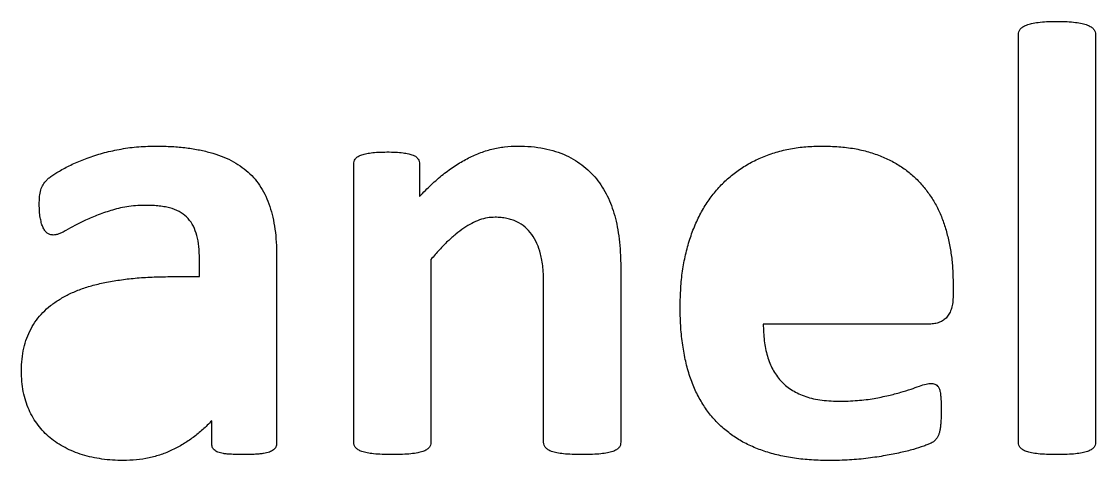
# Model space of a CAD drawing. Extents: x -125 to 125, y -250 to 250.
# Drawn here: x -61.69 to -43.38, y 185.55 to 193.03 of the extents above; entities that cross this region are included whole.
import ezdxf

# ---------------------------------------------------------------- set-up
doc = ezdxf.new("R2010")
doc.units = 0
doc.layers.get('0').update_dxf_attribs({"linetype": 'CONTINUOUS'})

msp = doc.modelspace()

# ---------------------------------------------------------------- linework, layer by layer
at = {"color": 7, "linetype": 'CONTINUOUS'}
for p, q in [((-44.691, 185.858), (-44.691, 192.804)), ((-43.376, 192.804), (-43.376, 185.858)), ((-56.021, 185.858), (-56.021, 190.594)), ((-54.899, 190.594), (-54.899, 190.047)), ((-58.652, 188.681), (-58.652, 188.978)), ((-57.336, 189.035), (-57.336, 185.844)), ((-54.706, 188.974), (-54.706, 185.857)), ((-51.469, 188.79), (-51.469, 185.86)), ((-59.116, 188.681), (-58.652, 188.681)), ((-52.784, 185.857), (-52.784, 188.531)), ((-45.804, 188.567), (-45.804, 188.354)), ((-46.205, 187.872), (-49.041, 187.872)), ((-58.444, 185.844), (-58.444, 186.222))]:
    msp.add_line(p, q, dxfattribs=at)
for points, knots in [([(-44.691, 192.804), (-44.689, 192.821), (-44.687, 192.855), (-44.66, 192.903), (-44.615, 192.943), (-44.547, 192.974), (-44.458, 193), (-44.343, 193.018), (-44.199, 193.031), (-44.092, 193.031), (-44.033, 193.031)], [0, 0, 0, 0, 0.067677, 0.134051, 0.21094, 0.304388, 0.426676, 0.577139, 0.768022, 1, 1, 1, 1]), ([(-44.033, 193.031), (-43.975, 193.031), (-43.869, 193.031), (-43.725, 193.018), (-43.609, 193.001), (-43.52, 192.973), (-43.452, 192.944), (-43.407, 192.903), (-43.38, 192.855), (-43.377, 192.821), (-43.376, 192.804)], [0, 0, 0, 0, 0.232012, 0.420841, 0.573386, 0.693694, 0.789029, 0.865929, 0.932313, 1, 1, 1, 1]), ([(-61.383, 189.908), (-61.382, 189.955), (-61.38, 190.04), (-61.364, 190.156), (-61.321, 190.251), (-61.268, 190.319), (-61.21, 190.37), (-61.151, 190.412), (-61.079, 190.458), (-60.961, 190.527), (-60.791, 190.615), (-60.558, 190.706), (-60.301, 190.791), (-60.02, 190.854), (-59.724, 190.899), (-59.521, 190.904), (-59.418, 190.907)], [0, 0, 0, 0, 0.059047, 0.104951, 0.145146, 0.186708, 0.211311, 0.241332, 0.276421, 0.317562, 0.41107, 0.514889, 0.627854, 0.747575, 0.87271, 1, 1, 1, 1]), ([(-59.418, 190.907), (-59.329, 190.906), (-59.157, 190.904), (-58.909, 190.884), (-58.682, 190.849), (-58.474, 190.802), (-58.284, 190.74), (-58.112, 190.665), (-57.959, 190.572), (-57.821, 190.466), (-57.702, 190.343), (-57.6, 190.204), (-57.515, 190.049), (-57.449, 189.877), (-57.4, 189.689), (-57.36, 189.486), (-57.342, 189.266), (-57.338, 189.114), (-57.336, 189.035)], [0, 0, 0, 0, 0.082328, 0.15905, 0.229512, 0.294962, 0.355949, 0.413507, 0.468131, 0.521224, 0.573572, 0.626172, 0.680004, 0.736438, 0.795981, 0.859405, 0.927395, 1, 1, 1, 1]), ([(-56.021, 190.594), (-56.02, 190.61), (-56.018, 190.643), (-55.997, 190.689), (-55.957, 190.728), (-55.896, 190.755), (-55.819, 190.779), (-55.719, 190.793), (-55.597, 190.805), (-55.507, 190.805), (-55.457, 190.806)], [0, 0, 0, 0, 0.074529, 0.14498, 0.22591, 0.32188, 0.444068, 0.591459, 0.775815, 1, 1, 1, 1]), ([(-55.457, 190.806), (-55.406, 190.806), (-55.314, 190.805), (-55.19, 190.793), (-55.091, 190.78), (-55.016, 190.755), (-54.959, 190.729), (-54.925, 190.687), (-54.902, 190.643), (-54.9, 190.611), (-54.899, 190.594)], [0, 0, 0, 0, 0.230695, 0.418848, 0.569731, 0.685976, 0.776288, 0.852907, 0.924903, 1, 1, 1, 1]), ([(-54.899, 190.047), (-54.833, 190.116), (-54.706, 190.248), (-54.503, 190.423), (-54.3, 190.572), (-54.094, 190.694), (-53.885, 190.791), (-53.67, 190.856), (-53.451, 190.901), (-53.304, 190.905), (-53.23, 190.907)], [0, 0, 0, 0, 0.1473488, 0.2846473, 0.4150818, 0.5374326, 0.655921, 0.771456, 0.8854081, 1, 1, 1, 1]), ([(-53.23, 190.907), (-53.151, 190.905), (-53, 190.902), (-52.782, 190.872), (-52.584, 190.821), (-52.404, 190.753), (-52.243, 190.663), (-52.097, 190.564), (-51.969, 190.446), (-51.856, 190.316), (-51.76, 190.172), (-51.677, 190.017), (-51.611, 189.849), (-51.556, 189.67), (-51.519, 189.475), (-51.487, 189.263), (-51.473, 189.033), (-51.47, 188.873), (-51.469, 188.79)], [0, 0, 0, 0, 0.074798, 0.144175, 0.20841, 0.269236, 0.326921, 0.383136, 0.437459, 0.491865, 0.546401, 0.602049, 0.658773, 0.717964, 0.78043, 0.847819, 0.921224, 1, 1, 1, 1]), ([(-50.457, 188.172), (-50.455, 188.276), (-50.45, 188.477), (-50.421, 188.773), (-50.368, 189.051), (-50.298, 189.315), (-50.206, 189.56), (-50.096, 189.787), (-49.967, 189.994), (-49.82, 190.182), (-49.652, 190.348), (-49.471, 190.497), (-49.269, 190.62), (-49.052, 190.725), (-48.819, 190.807), (-48.572, 190.866), (-48.311, 190.901), (-48.132, 190.905), (-48.04, 190.907)], [0, 0, 0, 0, 0.075034, 0.146565, 0.215073, 0.280874, 0.344191, 0.405103, 0.463703, 0.521184, 0.577995, 0.634578, 0.691273, 0.749452, 0.809107, 0.870074, 0.933759, 1, 1, 1, 1]), ([(-48.04, 190.907), (-47.944, 190.905), (-47.759, 190.901), (-47.492, 190.868), (-47.247, 190.813), (-47.024, 190.735), (-46.821, 190.639), (-46.637, 190.524), (-46.472, 190.393), (-46.327, 190.242), (-46.201, 190.077), (-46.09, 189.899), (-46, 189.705), (-45.928, 189.498), (-45.874, 189.279), (-45.832, 189.05), (-45.808, 188.812), (-45.805, 188.65), (-45.804, 188.567)], [0, 0, 0, 0, 0.0781077, 0.1507144, 0.2184409, 0.2820504, 0.3428574, 0.4010431, 0.4581054, 0.5142121, 0.5704809, 0.6268949, 0.6846428, 0.7441845, 0.8052389, 0.8679912, 0.9330657, 1, 1, 1, 1]), ([(-61.146, 189.389), (-61.165, 189.391), (-61.201, 189.395), (-61.253, 189.423), (-61.293, 189.469), (-61.327, 189.53), (-61.35, 189.606), (-61.37, 189.695), (-61.38, 189.798), (-61.382, 189.87), (-61.383, 189.908)], [0, 0, 0, 0, 0.08977, 0.175722, 0.272317, 0.379868, 0.507775, 0.652557, 0.817827, 1, 1, 1, 1]), ([(-59.541, 189.895), (-59.595, 189.894), (-59.7, 189.893), (-59.853, 189.879), (-59.996, 189.854), (-60.171, 189.807), (-60.372, 189.74), (-60.586, 189.648), (-60.769, 189.559), (-60.899, 189.486), (-60.987, 189.433), (-61.046, 189.411), (-61.097, 189.392), (-61.13, 189.39), (-61.146, 189.389)], [0, 0, 0, 0, 0.0947298, 0.1842395, 0.2700127, 0.3515202, 0.5032917, 0.6413997, 0.7613833, 0.8623701, 0.9047488, 0.941812, 0.972935, 1, 1, 1, 1]), ([(-58.652, 188.978), (-58.653, 189.051), (-58.656, 189.187), (-58.692, 189.376), (-58.747, 189.54), (-58.84, 189.674), (-58.962, 189.78), (-59.093, 189.835), (-59.211, 189.866), (-59.312, 189.882), (-59.423, 189.894), (-59.501, 189.895), (-59.541, 189.895)], [0, 0, 0, 0, 0.145854, 0.273478, 0.387844, 0.492544, 0.597374, 0.711592, 0.77426, 0.843305, 0.918103, 1, 1, 1, 1]), ([(-53.611, 189.693), (-53.655, 189.691), (-53.746, 189.687), (-53.88, 189.649), (-54.015, 189.59), (-54.151, 189.508), (-54.286, 189.403), (-54.426, 189.282), (-54.566, 189.135), (-54.658, 189.029), (-54.706, 188.974)], [0, 0, 0, 0, 0.098639, 0.200252, 0.308736, 0.424735, 0.550885, 0.68772, 0.837513, 1, 1, 1, 1]), ([(-52.784, 188.531), (-52.785, 188.585), (-52.786, 188.687), (-52.794, 188.83), (-52.812, 188.955), (-52.84, 189.094), (-52.892, 189.245), (-52.981, 189.402), (-53.097, 189.531), (-53.218, 189.609), (-53.326, 189.652), (-53.415, 189.676), (-53.511, 189.69), (-53.577, 189.692), (-53.611, 189.693)], [0, 0, 0, 0, 0.099335, 0.188133, 0.265797, 0.332443, 0.450078, 0.559136, 0.663211, 0.767464, 0.822069, 0.877578, 0.937616, 1, 1, 1, 1]), ([(-61.686, 187.077), (-61.685, 187.143), (-61.682, 187.273), (-61.649, 187.459), (-61.6, 187.633), (-61.527, 187.793), (-61.435, 187.939), (-61.323, 188.072), (-61.19, 188.191), (-61.037, 188.297), (-60.864, 188.39), (-60.672, 188.471), (-60.46, 188.537), (-60.229, 188.59), (-59.978, 188.63), (-59.708, 188.661), (-59.418, 188.677), (-59.219, 188.68), (-59.116, 188.681)], [0, 0, 0, 0, 0.058143, 0.112853, 0.165215, 0.215759, 0.265888, 0.315934, 0.367496, 0.421456, 0.478585, 0.539109, 0.603396, 0.672492, 0.746753, 0.825598, 0.9101, 1, 1, 1, 1]), ([(-45.804, 188.354), (-45.805, 188.315), (-45.806, 188.243), (-45.827, 188.142), (-45.86, 188.057), (-45.907, 187.988), (-45.968, 187.936), (-46.038, 187.899), (-46.118, 187.876), (-46.176, 187.873), (-46.205, 187.872)], [0, 0, 0, 0, 0.161827, 0.304214, 0.428347, 0.544402, 0.652681, 0.760621, 0.875552, 1, 1, 1, 1]), ([(-47.911, 185.545), (-48.014, 185.547), (-48.213, 185.55), (-48.502, 185.58), (-48.772, 185.631), (-49.022, 185.699), (-49.253, 185.789), (-49.464, 185.9), (-49.654, 186.034), (-49.827, 186.187), (-49.978, 186.362), (-50.106, 186.559), (-50.219, 186.775), (-50.306, 187.014), (-50.374, 187.274), (-50.422, 187.555), (-50.453, 187.856), (-50.456, 188.065), (-50.457, 188.172)], [0, 0, 0, 0, 0.073309, 0.14207, 0.207072, 0.268702, 0.327247, 0.383391, 0.438432, 0.49273, 0.547346, 0.602687, 0.660163, 0.720328, 0.784036, 0.851559, 0.923311, 1, 1, 1, 1]), ([(-49.041, 187.872), (-49.038, 187.776), (-49.032, 187.592), (-48.987, 187.369), (-48.932, 187.208), (-48.88, 187.098), (-48.819, 186.997), (-48.745, 186.906), (-48.662, 186.825), (-48.567, 186.754), (-48.46, 186.695), (-48.344, 186.643), (-48.215, 186.605), (-48.074, 186.576), (-47.92, 186.561), (-47.814, 186.558), (-47.759, 186.557)], [0, 0, 0, 0, 0.135976, 0.262303, 0.321827, 0.378181, 0.434381, 0.489306, 0.544461, 0.599651, 0.65741, 0.717178, 0.780745, 0.848834, 0.921956, 1, 1, 1, 1]), ([(-59.951, 185.545), (-60.013, 185.546), (-60.135, 185.548), (-60.313, 185.569), (-60.484, 185.598), (-60.647, 185.64), (-60.8, 185.695), (-60.944, 185.762), (-61.077, 185.84), (-61.2, 185.93), (-61.309, 186.033), (-61.406, 186.148), (-61.49, 186.273), (-61.562, 186.41), (-61.617, 186.56), (-61.659, 186.721), (-61.682, 186.895), (-61.685, 187.015), (-61.686, 187.077)], [0, 0, 0, 0, 0.07128, 0.139284, 0.205487, 0.269772, 0.332029, 0.391989, 0.450699, 0.508537, 0.565767, 0.622738, 0.680171, 0.738769, 0.799325, 0.862874, 0.9293, 1, 1, 1, 1]), ([(-47.759, 186.557), (-47.703, 186.557), (-47.594, 186.558), (-47.437, 186.569), (-47.29, 186.582), (-47.113, 186.609), (-46.916, 186.651), (-46.706, 186.703), (-46.532, 186.76), (-46.388, 186.809), (-46.274, 186.852), (-46.204, 186.858), (-46.174, 186.86)], [0, 0, 0, 0, 0.103259, 0.200831, 0.291833, 0.376545, 0.530694, 0.663453, 0.776811, 0.869522, 0.944067, 1, 1, 1, 1]), ([(-46.174, 186.86), (-46.159, 186.86), (-46.132, 186.858), (-46.094, 186.843), (-46.064, 186.813), (-46.04, 186.77), (-46.021, 186.709), (-46.013, 186.628), (-46.006, 186.527), (-46.006, 186.452), (-46.006, 186.411)], [0, 0, 0, 0, 0.080559, 0.151046, 0.224467, 0.313479, 0.428826, 0.58148, 0.768678, 1, 1, 1, 1]), ([(-46.006, 186.411), (-46.006, 186.375), (-46.007, 186.308), (-46.012, 186.214), (-46.017, 186.135), (-46.027, 186.069), (-46.038, 186.012), (-46.058, 185.965), (-46.083, 185.923), (-46.11, 185.889), (-46.143, 185.863), (-46.184, 185.841), (-46.239, 185.816), (-46.339, 185.778), (-46.493, 185.729), (-46.711, 185.675), (-46.968, 185.625), (-47.258, 185.581), (-47.576, 185.55), (-47.797, 185.547), (-47.911, 185.545)], [0, 0, 0, 0, 0.045564, 0.084571, 0.117033, 0.145046, 0.168752, 0.189475, 0.208725, 0.229353, 0.242965, 0.261884, 0.287295, 0.31844, 0.39549, 0.490134, 0.599814, 0.723358, 0.857324, 1, 1, 1, 1]), ([(-58.444, 186.222), (-58.494, 186.171), (-58.593, 186.071), (-58.756, 185.938), (-58.93, 185.822), (-59.113, 185.722), (-59.307, 185.641), (-59.513, 185.588), (-59.728, 185.551), (-59.876, 185.547), (-59.951, 185.545)], [0, 0, 0, 0, 0.124878, 0.24841, 0.370341, 0.493032, 0.615578, 0.739811, 0.867859, 1, 1, 1, 1]), ([(-55.364, 185.646), (-55.422, 185.647), (-55.529, 185.648), (-55.673, 185.656), (-55.788, 185.674), (-55.878, 185.693), (-55.944, 185.724), (-55.991, 185.761), (-56.017, 185.808), (-56.02, 185.842), (-56.021, 185.858)], [0, 0, 0, 0, 0.2338684, 0.4259834, 0.577335, 0.6989341, 0.7922202, 0.866937, 0.933852, 1, 1, 1, 1]), ([(-54.706, 185.857), (-54.708, 185.84), (-54.71, 185.807), (-54.737, 185.761), (-54.783, 185.723), (-54.85, 185.694), (-54.94, 185.674), (-55.055, 185.656), (-55.199, 185.648), (-55.305, 185.647), (-55.364, 185.646)], [0, 0, 0, 0, 0.066281, 0.131477, 0.206344, 0.301729, 0.421525, 0.575267, 0.765662, 1, 1, 1, 1]), ([(-52.123, 185.646), (-52.182, 185.647), (-52.29, 185.648), (-52.436, 185.656), (-52.552, 185.674), (-52.642, 185.693), (-52.707, 185.724), (-52.753, 185.761), (-52.78, 185.807), (-52.783, 185.84), (-52.784, 185.857)], [0, 0, 0, 0, 0.235376, 0.429101, 0.582145, 0.703436, 0.794592, 0.869119, 0.93402, 1, 1, 1, 1]), ([(-51.469, 185.86), (-51.47, 185.843), (-51.473, 185.809), (-51.499, 185.761), (-51.546, 185.724), (-51.612, 185.694), (-51.702, 185.674), (-51.816, 185.656), (-51.96, 185.648), (-52.065, 185.647), (-52.123, 185.646)], [0, 0, 0, 0, 0.0683713, 0.1354263, 0.2102995, 0.3037807, 0.4235875, 0.5773422, 0.7677529, 1, 1, 1, 1]), ([(-44.033, 185.646), (-44.092, 185.647), (-44.198, 185.648), (-44.343, 185.656), (-44.458, 185.674), (-44.548, 185.693), (-44.614, 185.724), (-44.66, 185.761), (-44.687, 185.807), (-44.689, 185.841), (-44.691, 185.858)], [0, 0, 0, 0, 0.233814, 0.425885, 0.577202, 0.698773, 0.792037, 0.866737, 0.931787, 1, 1, 1, 1]), ([(-43.376, 185.858), (-43.377, 185.841), (-43.38, 185.807), (-43.406, 185.761), (-43.453, 185.723), (-43.52, 185.694), (-43.61, 185.674), (-43.724, 185.656), (-43.869, 185.648), (-43.975, 185.647), (-44.033, 185.646)], [0, 0, 0, 0, 0.068223, 0.133284, 0.207995, 0.303181, 0.422729, 0.576151, 0.766149, 1, 1, 1, 1]), ([(-57.896, 185.646), (-57.933, 185.647), (-58.002, 185.647), (-58.098, 185.651), (-58.177, 185.655), (-58.256, 185.664), (-58.331, 185.683), (-58.401, 185.718), (-58.44, 185.777), (-58.443, 185.821), (-58.444, 185.844)], [0, 0, 0, 0, 0.173319, 0.319852, 0.442115, 0.540509, 0.689721, 0.800236, 0.893661, 1, 1, 1, 1]), ([(-57.336, 185.844), (-57.338, 185.82), (-57.342, 185.775), (-57.39, 185.718), (-57.466, 185.685), (-57.545, 185.666), (-57.626, 185.657), (-57.703, 185.65), (-57.795, 185.648), (-57.861, 185.647), (-57.896, 185.646)], [0, 0, 0, 0, 0.105958, 0.205842, 0.322855, 0.480321, 0.577978, 0.697078, 0.83767, 1, 1, 1, 1])]:
    msp.add_open_spline(points, degree=3, knots=knots, dxfattribs=at)

doc.saveas('drawing.dxf')
